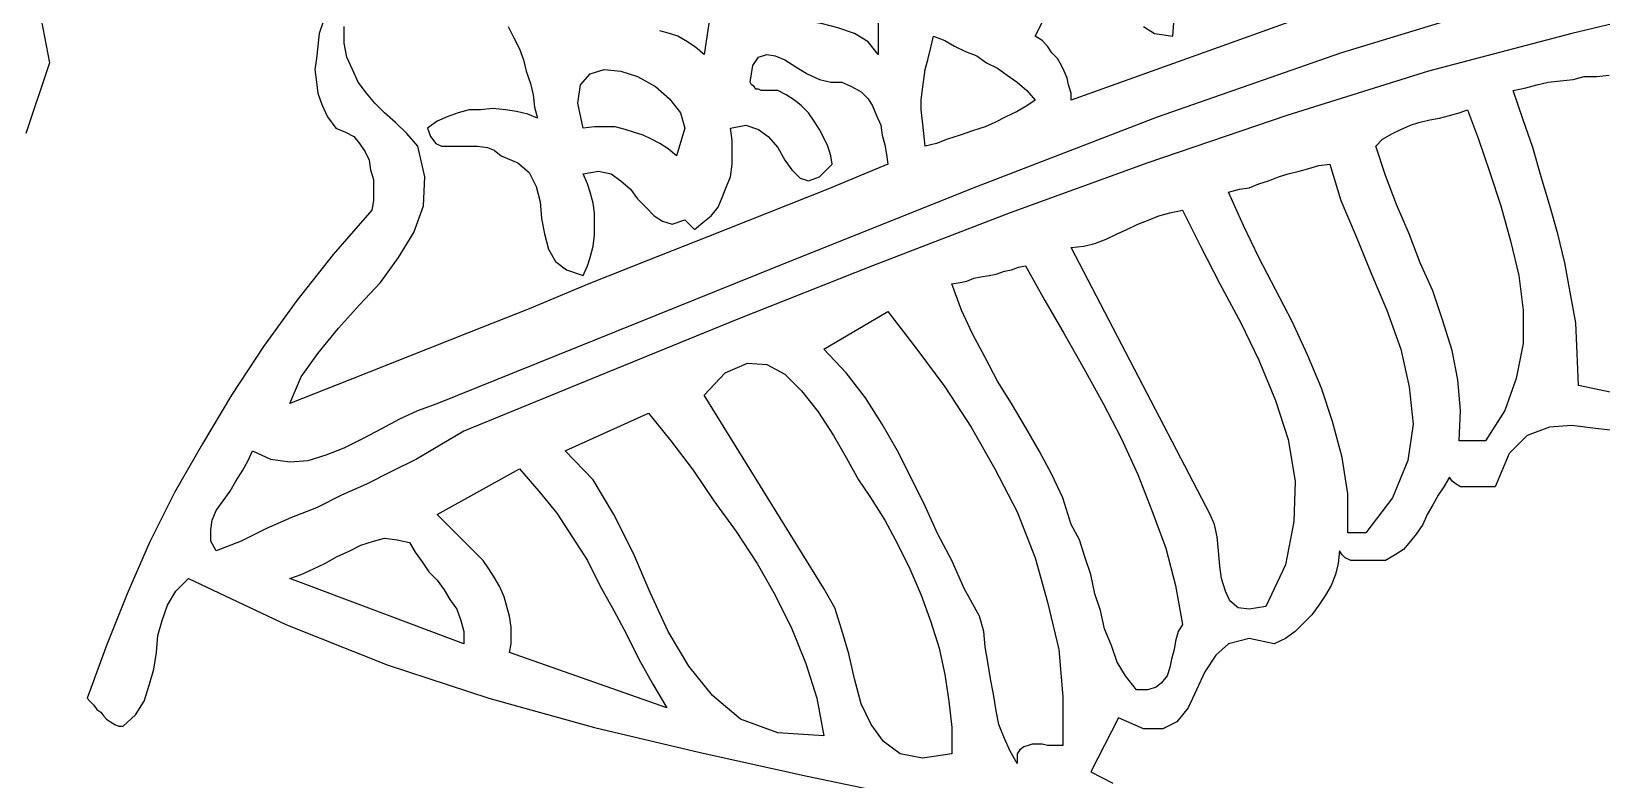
# Model space of a CAD drawing. Extents: x 0.03 to 9.22, y 0.02 to 5.11.
# Drawn here: x 5.006 to 6.136, y 1.325 to 1.864 of the extents above; entities that cross this region are included whole.
import ezdxf

# ---------------------------------------------------------------- set-up
doc = ezdxf.new("R2010")
doc.units = 0
doc.layers.add('1', color=7, linetype='Continuous')

msp = doc.modelspace()

# ---------------------------------------------------------------- linework, layer by layer
for points in [[(5.005, 1.965), (5.007, 1.934), (5.009, 1.903), (5.013, 1.872), (5.019, 1.841), (5.002, 1.79)], [(6.148, 1.576), (6.131, 1.578), (6.114, 1.58), (6.098, 1.579), (6.082, 1.573), (6.069, 1.56), (6.059, 1.536), (6.056, 1.536), (6.052, 1.536), (6.048, 1.536), (6.045, 1.536), (6.041, 1.536), (6.038, 1.536), (6.034, 1.536), (6.031, 1.538), (6.028, 1.54), (6.026, 1.543), (6.022, 1.536), (6.018, 1.53), (6.014, 1.523), (6.01, 1.516), (6.007, 1.509), (6.002, 1.502), (5.998, 1.497), (5.993, 1.491), (5.987, 1.487), (5.98, 1.483), (5.976, 1.483), (5.973, 1.483), (5.969, 1.483), (5.965, 1.483), (5.961, 1.483), (5.958, 1.483), (5.955, 1.483), (5.951, 1.485), (5.949, 1.487), (5.947, 1.49), (5.946, 1.481), (5.944, 1.473), (5.941, 1.465), (5.937, 1.458), (5.932, 1.451), (5.927, 1.444), (5.921, 1.438), (5.915, 1.432), (5.908, 1.427), (5.9, 1.423), (5.882, 1.427), (5.867, 1.423), (5.858, 1.415), (5.85, 1.403), (5.844, 1.39), (5.838, 1.377), (5.83, 1.367), (5.82, 1.362), (5.806, 1.362), (5.788, 1.37), (5.768, 1.331), (5.784, 1.323)]]:
    msp.add_lwpolyline(points)
at = {"layer": '1'}
for points in [[(5.615, 1.894), (5.615, 1.847), (5.608, 1.856), (5.598, 1.862), (5.586, 1.866), (5.575, 1.869), (5.563, 1.871), (5.552, 1.874), (5.543, 1.878), (5.536, 1.885), (5.531, 1.894), (5.529, 1.907), (5.543, 1.953), (5.552, 1.951), (5.561, 1.948), (5.57, 1.944), (5.579, 1.939), (5.588, 1.933), (5.595, 1.927), (5.602, 1.92), (5.608, 1.912), (5.612, 1.903), (5.615, 1.894)], [(5.806, 1.867), (5.814, 1.862), (5.827, 1.86), (5.834, 1.953)], [(6.013, 1.907), (5.754, 1.814), (5.754, 1.819), (5.752, 1.825), (5.751, 1.83), (5.749, 1.835), (5.747, 1.839), (5.744, 1.844), (5.74, 1.848), (5.737, 1.853), (5.733, 1.857), (5.728, 1.86), (5.733, 1.87)], [(6.218, 1.887), (6.114, 1.862), (6.011, 1.835), (5.909, 1.803), (5.809, 1.769), (5.71, 1.733), (5.611, 1.695), (5.513, 1.656), (5.415, 1.616), (5.317, 1.576), (5.3, 1.566), (5.283, 1.556), (5.265, 1.547), (5.247, 1.538), (5.229, 1.53), (5.211, 1.521), (5.193, 1.514), (5.175, 1.506), (5.157, 1.497), (5.139, 1.49), (5.135, 1.497), (5.135, 1.505), (5.136, 1.512), (5.139, 1.519), (5.144, 1.526), (5.149, 1.533), (5.153, 1.54), (5.158, 1.548), (5.162, 1.555), (5.165, 1.562), (5.178, 1.556), (5.192, 1.554), (5.205, 1.555), (5.218, 1.559), (5.231, 1.564), (5.245, 1.571), (5.258, 1.578), (5.271, 1.585), (5.284, 1.591), (5.298, 1.596), (5.427, 1.648), (5.556, 1.7), (5.686, 1.752), (5.816, 1.802), (5.948, 1.848), (6.082, 1.889)], [(5.496, 1.887), (5.49, 1.847), (5.484, 1.852), (5.478, 1.856), (5.471, 1.86), (5.465, 1.862), (5.458, 1.864)], [(5.216, 1.871), (5.213, 1.862), (5.212, 1.853), (5.211, 1.844), (5.21, 1.836), (5.211, 1.827), (5.212, 1.819), (5.215, 1.811), (5.219, 1.802), (5.225, 1.794), (5.232, 1.791), (5.238, 1.788), (5.242, 1.783), (5.246, 1.777), (5.249, 1.771), (5.25, 1.764), (5.252, 1.757), (5.252, 1.75), (5.252, 1.742), (5.251, 1.735), (5.223, 1.703), (5.197, 1.67), (5.173, 1.637), (5.15, 1.602), (5.129, 1.567), (5.109, 1.532), (5.091, 1.496), (5.075, 1.459), (5.06, 1.422), (5.046, 1.384), (5.048, 1.382), (5.051, 1.379), (5.053, 1.376), (5.056, 1.374), (5.058, 1.371), (5.06, 1.369), (5.063, 1.367), (5.066, 1.365), (5.069, 1.364), (5.072, 1.364), (5.081, 1.372), (5.087, 1.382), (5.091, 1.394), (5.094, 1.405), (5.096, 1.417), (5.097, 1.429), (5.1, 1.44), (5.104, 1.451), (5.11, 1.461), (5.119, 1.47), (5.189, 1.437), (5.262, 1.408), (5.335, 1.384), (5.411, 1.363), (5.487, 1.345), (5.564, 1.328), (5.641, 1.312)], [(5.349, 1.867), (5.353, 1.859), (5.357, 1.851), (5.36, 1.843), (5.362, 1.835), (5.365, 1.826), (5.367, 1.818), (5.368, 1.809), (5.37, 1.801), (5.363, 1.804), (5.355, 1.806), (5.347, 1.807), (5.338, 1.808), (5.329, 1.807), (5.321, 1.807), (5.313, 1.805), (5.305, 1.802), (5.298, 1.799), (5.291, 1.794), (5.293, 1.788), (5.297, 1.783), (5.301, 1.781), (5.307, 1.781), (5.314, 1.781), (5.32, 1.781), (5.327, 1.781), (5.334, 1.78), (5.339, 1.778), (5.344, 1.774), (5.356, 1.769), (5.364, 1.762), (5.369, 1.752), (5.372, 1.741), (5.373, 1.729), (5.375, 1.718), (5.378, 1.707), (5.383, 1.698), (5.391, 1.692), (5.403, 1.688), (5.406, 1.695), (5.408, 1.701), (5.41, 1.709), (5.411, 1.717), (5.411, 1.725), (5.411, 1.733), (5.41, 1.74), (5.408, 1.748), (5.406, 1.754), (5.403, 1.761), (5.414, 1.763), (5.423, 1.761), (5.43, 1.756), (5.437, 1.75), (5.442, 1.743), (5.448, 1.737), (5.454, 1.731), (5.46, 1.727), (5.467, 1.725), (5.476, 1.728), (5.483, 1.721), (5.489, 1.726), (5.495, 1.731), (5.5, 1.737), (5.503, 1.744), (5.506, 1.752), (5.509, 1.759), (5.51, 1.768), (5.51, 1.776), (5.51, 1.785), (5.509, 1.794), (5.52, 1.796), (5.529, 1.793), (5.536, 1.788), (5.543, 1.78), (5.548, 1.771), (5.553, 1.764), (5.559, 1.758), (5.565, 1.756), (5.573, 1.759), (5.582, 1.768), (5.581, 1.774), (5.579, 1.781), (5.576, 1.787), (5.573, 1.793), (5.569, 1.799), (5.565, 1.805), (5.56, 1.81), (5.555, 1.814), (5.549, 1.818), (5.543, 1.821), (5.54, 1.821), (5.537, 1.821), (5.534, 1.821), (5.531, 1.821), (5.529, 1.822), (5.527, 1.822), (5.526, 1.824), (5.524, 1.825), (5.523, 1.827), (5.525, 1.839), (5.529, 1.845), (5.535, 1.847), (5.541, 1.846), (5.548, 1.843), (5.556, 1.838), (5.564, 1.833), (5.573, 1.829), (5.581, 1.827), (5.589, 1.827), (5.596, 1.824), (5.603, 1.82), (5.608, 1.815), (5.611, 1.81), (5.614, 1.803), (5.617, 1.796), (5.618, 1.789), (5.62, 1.782), (5.621, 1.775), (5.622, 1.768), (5.579, 1.75), (5.536, 1.733), (5.493, 1.716), (5.45, 1.699), (5.407, 1.682), (5.364, 1.664), (5.321, 1.647), (5.278, 1.63), (5.235, 1.613), (5.192, 1.596), (5.2, 1.615), (5.212, 1.632), (5.227, 1.65), (5.242, 1.667), (5.257, 1.683), (5.27, 1.701), (5.281, 1.719), (5.288, 1.738), (5.289, 1.759), (5.284, 1.781), (5.276, 1.79), (5.268, 1.798), (5.26, 1.805), (5.253, 1.812), (5.247, 1.819), (5.241, 1.827), (5.237, 1.836), (5.233, 1.845), (5.231, 1.855), (5.231, 1.867)], [(5.728, 1.814), (5.722, 1.81), (5.715, 1.806), (5.707, 1.802), (5.699, 1.798), (5.692, 1.795), (5.683, 1.792), (5.674, 1.789), (5.665, 1.786), (5.657, 1.783), (5.649, 1.781), (5.648, 1.79), (5.647, 1.799), (5.646, 1.807), (5.646, 1.814), (5.647, 1.822), (5.648, 1.829), (5.649, 1.836), (5.651, 1.844), (5.653, 1.852), (5.655, 1.86), (5.663, 1.857), (5.67, 1.853), (5.678, 1.849), (5.686, 1.846), (5.693, 1.841), (5.701, 1.837), (5.708, 1.832), (5.715, 1.827), (5.722, 1.821), (5.728, 1.814)], [(5.476, 1.794), (5.47, 1.774), (5.464, 1.779), (5.458, 1.783), (5.452, 1.786), (5.446, 1.789), (5.439, 1.791), (5.433, 1.793), (5.426, 1.795), (5.419, 1.795), (5.411, 1.795), (5.403, 1.794), (5.399, 1.812), (5.401, 1.825), (5.408, 1.833), (5.418, 1.836), (5.43, 1.835), (5.442, 1.831), (5.455, 1.824), (5.465, 1.815), (5.473, 1.805), (5.476, 1.794)], [(6.152, 1.602), (6.119, 1.609), (6.118, 1.632), (6.117, 1.654), (6.113, 1.676), (6.109, 1.697), (6.104, 1.718), (6.098, 1.739), (6.092, 1.759), (6.086, 1.78), (6.079, 1.8), (6.072, 1.821), (6.081, 1.823), (6.089, 1.825), (6.097, 1.827), (6.106, 1.828), (6.115, 1.829), (6.123, 1.831), (6.132, 1.831), (6.141, 1.832)], [(6.039, 1.807), (6.047, 1.786), (6.055, 1.762), (6.063, 1.738), (6.07, 1.713), (6.076, 1.688), (6.079, 1.663), (6.079, 1.639), (6.074, 1.614), (6.066, 1.591), (6.052, 1.569), (6.033, 1.569), (6.034, 1.591), (6.032, 1.613), (6.028, 1.634), (6.021, 1.656), (6.014, 1.677), (6.005, 1.697), (5.997, 1.718), (5.988, 1.739), (5.98, 1.76), (5.973, 1.781), (5.978, 1.786), (5.985, 1.79), (5.991, 1.793), (5.998, 1.796), (6.004, 1.798), (6.012, 1.8), (6.019, 1.801), (6.026, 1.803), (6.033, 1.805), (6.039, 1.807)], [(5.94, 1.768), (5.948, 1.742), (5.959, 1.716), (5.97, 1.689), (5.981, 1.663), (5.991, 1.635), (5.997, 1.608), (6, 1.581), (5.996, 1.555), (5.985, 1.528), (5.966, 1.503), (5.953, 1.503), (5.953, 1.531), (5.949, 1.557), (5.942, 1.583), (5.934, 1.607), (5.924, 1.631), (5.913, 1.655), (5.901, 1.678), (5.889, 1.701), (5.878, 1.724), (5.867, 1.748), (5.875, 1.75), (5.882, 1.751), (5.889, 1.754), (5.896, 1.756), (5.903, 1.759), (5.91, 1.761), (5.918, 1.763), (5.925, 1.765), (5.932, 1.767), (5.94, 1.768)], [(5.834, 1.735), (5.847, 1.709), (5.861, 1.682), (5.876, 1.654), (5.889, 1.627), (5.901, 1.598), (5.91, 1.57), (5.915, 1.54), (5.914, 1.511), (5.908, 1.48), (5.894, 1.45), (5.882, 1.448), (5.874, 1.449), (5.868, 1.454), (5.865, 1.461), (5.862, 1.47), (5.861, 1.479), (5.86, 1.49), (5.859, 1.5), (5.857, 1.509), (5.854, 1.516), (5.754, 1.708), (5.763, 1.709), (5.771, 1.711), (5.779, 1.714), (5.787, 1.718), (5.794, 1.721), (5.802, 1.725), (5.81, 1.728), (5.817, 1.731), (5.825, 1.733), (5.834, 1.735)], [(5.721, 1.695), (5.735, 1.67), (5.749, 1.646), (5.763, 1.621), (5.777, 1.596), (5.79, 1.571), (5.802, 1.545), (5.812, 1.519), (5.822, 1.492), (5.829, 1.465), (5.834, 1.437), (5.831, 1.432), (5.829, 1.425), (5.828, 1.419), (5.826, 1.412), (5.825, 1.406), (5.823, 1.4), (5.819, 1.395), (5.815, 1.392), (5.809, 1.39), (5.801, 1.39), (5.793, 1.4), (5.787, 1.41), (5.783, 1.422), (5.778, 1.434), (5.775, 1.447), (5.771, 1.459), (5.768, 1.473), (5.764, 1.485), (5.76, 1.498), (5.754, 1.509), (5.748, 1.528), (5.74, 1.545), (5.731, 1.562), (5.721, 1.579), (5.711, 1.596), (5.701, 1.612), (5.692, 1.629), (5.683, 1.646), (5.675, 1.663), (5.668, 1.682), (5.674, 1.683), (5.679, 1.684), (5.684, 1.686), (5.689, 1.687), (5.695, 1.688), (5.7, 1.689), (5.706, 1.691), (5.711, 1.692), (5.716, 1.694), (5.721, 1.695)], [(5.748, 1.35), (5.745, 1.35), (5.741, 1.35), (5.737, 1.35), (5.733, 1.351), (5.73, 1.351), (5.726, 1.351), (5.723, 1.35), (5.72, 1.349), (5.717, 1.347), (5.715, 1.344), (5.715, 1.337), (5.71, 1.346), (5.706, 1.355), (5.702, 1.365), (5.7, 1.375), (5.698, 1.387), (5.696, 1.398), (5.694, 1.41), (5.692, 1.421), (5.691, 1.432), (5.688, 1.443), (5.677, 1.463), (5.668, 1.483), (5.658, 1.502), (5.649, 1.522), (5.639, 1.542), (5.629, 1.562), (5.618, 1.581), (5.606, 1.6), (5.592, 1.618), (5.576, 1.635), (5.622, 1.662), (5.643, 1.635), (5.663, 1.608), (5.682, 1.579), (5.699, 1.549), (5.715, 1.518), (5.728, 1.485), (5.737, 1.453), (5.745, 1.419), (5.748, 1.385), (5.748, 1.35)], [(5.609, 1.529), (5.62, 1.512), (5.629, 1.495), (5.638, 1.477), (5.646, 1.458), (5.653, 1.439), (5.659, 1.42), (5.663, 1.401), (5.666, 1.382), (5.668, 1.363), (5.668, 1.344), (5.647, 1.341), (5.631, 1.344), (5.619, 1.353), (5.61, 1.365), (5.603, 1.38), (5.598, 1.398), (5.594, 1.416), (5.589, 1.433), (5.584, 1.449), (5.576, 1.463), (5.49, 1.602), (5.505, 1.618), (5.521, 1.625), (5.535, 1.624), (5.548, 1.617), (5.56, 1.605), (5.572, 1.59), (5.583, 1.573), (5.592, 1.557), (5.601, 1.541), (5.609, 1.529)], [(5.576, 1.357), (5.543, 1.359), (5.516, 1.369), (5.496, 1.386), (5.479, 1.407), (5.464, 1.432), (5.451, 1.46), (5.439, 1.488), (5.425, 1.516), (5.41, 1.541), (5.39, 1.562), (5.45, 1.589), (5.466, 1.569), (5.482, 1.548), (5.497, 1.526), (5.513, 1.504), (5.528, 1.481), (5.541, 1.458), (5.553, 1.434), (5.563, 1.409), (5.571, 1.384), (5.576, 1.357)], [(5.463, 1.377), (5.35, 1.417), (5.351, 1.423), (5.351, 1.429), (5.351, 1.435), (5.35, 1.443), (5.348, 1.45), (5.346, 1.457), (5.343, 1.464), (5.339, 1.471), (5.335, 1.477), (5.331, 1.483), (5.298, 1.516), (5.357, 1.549), (5.371, 1.533), (5.384, 1.517), (5.395, 1.5), (5.406, 1.483), (5.415, 1.465), (5.425, 1.447), (5.434, 1.43), (5.443, 1.412), (5.453, 1.394), (5.463, 1.377)], [(5.317, 1.423), (5.192, 1.47), (5.2, 1.473), (5.209, 1.477), (5.217, 1.481), (5.226, 1.486), (5.235, 1.49), (5.243, 1.494), (5.252, 1.497), (5.26, 1.499), (5.269, 1.498), (5.278, 1.496), (5.282, 1.489), (5.287, 1.482), (5.292, 1.475), (5.298, 1.469), (5.303, 1.462), (5.307, 1.455), (5.312, 1.448), (5.315, 1.44), (5.317, 1.432), (5.317, 1.423)]]:
    msp.add_lwpolyline(points, dxfattribs=at)

doc.saveas('drawing.dxf')
